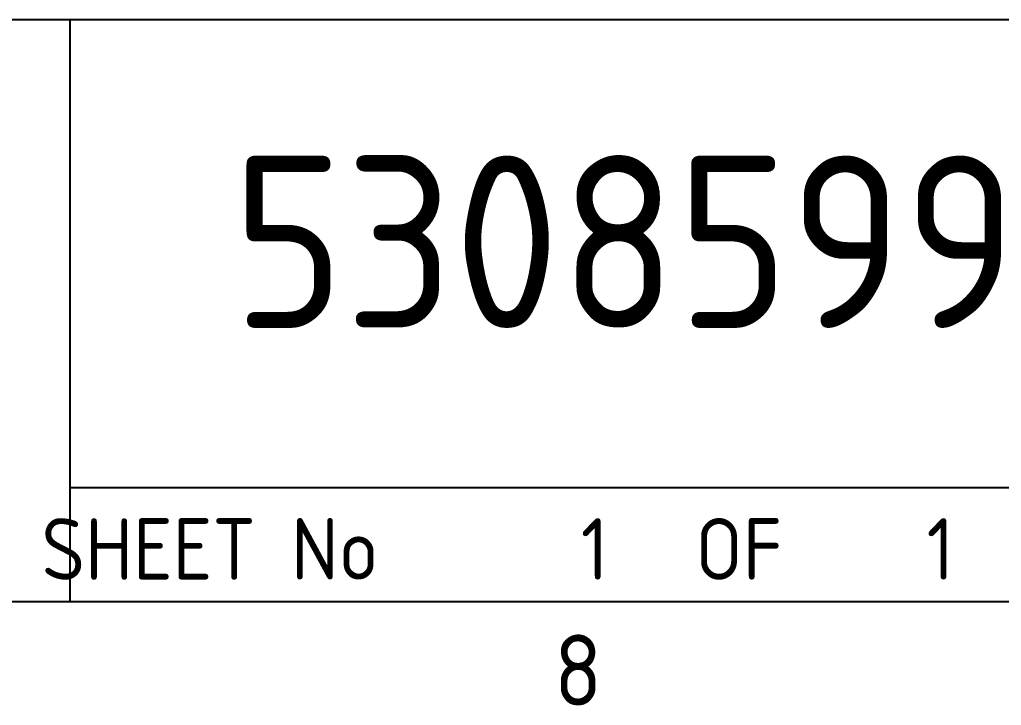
# Paper-space layout 'A3' of a CAD drawing. Header units: metres, sheet in millimetres. Extents: x -21 to 389, y -6 to 284.
# Drawn here: x 344.81 to 373.38, y -1.85 to 18.11 of the extents above; entities that cross this region are included whole.
import ezdxf
from ezdxf.enums import TextEntityAlignment as Align

# ---------------------------------------------------------------- set-up
doc = ezdxf.new("R2010")
doc.units = ezdxf.units.M
doc.layers.get('0').update_dxf_attribs({"color": 6})
doc.layers.add('Notes', color=7, linetype='Continuous')
doc.layers.add('SupportsUG_SP_EXT', color=7, linetype='Continuous')
doc.styles.add('iecISOCP', font='isocp.shx')
doc.styles.get("Standard").update_dxf_attribs({"font": 'arial.ttf'})

# ---------------------------------------------------------------- blocks, each defined once
blk = doc.blocks.new('A3_FRAME_TITLE')
at = {"layer": 'Notes', "color": 3}
for p, q in [((365.173, 18.106), (415.334, 18.106)), ((376.639, 18.106), (376.639, 1.163)), ((376.639, 4.491), (415.334, 4.491)), ((415.334, 1.163), (103.876, 1.163))]:
    blk.add_line(p, q, dxfattribs=at)
blk.add_attdef('DRAFT_NUM', (27.061, 14.799), '', height=2.064, rotation=90)
at = {"layer": 'Notes', "color": 7, "style": 'iecISOCP'}
blk.add_text('SHEET No         OF           SHEETS', height=1.79146, dxfattribs=at).set_placement((395.986, 2.7), align=Align.MIDDLE_CENTER)
blk.add_text('8', height=2.064, dxfattribs=at).set_placement((391.432, 0.207), align=Align.TOP_CENTER)
at = {"layer": 'Notes', "color": 7, "style": 'iecISOCP', "flags": 8}
blk.add_attdef('VERSION_NO', text='', height=1.8, rotation=90, dxfattribs=at).set_placement((102.126, 28.135), align=Align.MIDDLE_CENTER)
at = {"layer": 'Notes', "color": 7, "style": 'iecISOCP'}
for tag, p in [('IE_NUM', (193.416, 27.926)), ('CAP_NO', (193.608, 24.109)), ('scale', (226.876, 20.935)), ('GEN_WO', (151.511, 19.601)), ('HV_SWITCH', (193.57, 19.601)), ('OH_WO', (151.357, 15.747)), ('GIS_MAP_No', (193.416, 15.747)), ('DRAWN', (224.73, 14.747)), ('UG_WO', (151.511, 11.276)), ('UBD_REF', (193.57, 11.276)), ('DATE', (224.489, 8.978)), ('SUB_WO', (151.511, 7.114)), ('HV_OP_DIAG', (193.57, 7.114)), ('DESIGN', (255.121, 3.442)), ('CHD', (224.489, 2.882)), ('LGA', (193.57, 2.643))]:
    blk.add_attdef(tag, p, '', height=1.791, dxfattribs=at)
at = {"layer": 'Notes', "style": 'iecISOCP'}
for tag, p in [('T1', (315.054, 25.098)), ('T2', (315.054, 21.43)), ('T3', (315.054, 17.541)), ('T4', (315.017, 13.835)), ('T5', (315.017, 9.947)), ('T6', (315.017, 6.175))]:
    blk.add_attdef(tag, text='', height=2.508, dxfattribs=at).set_placement(p, align=Align.CENTER)
at = {"layer": 'Notes', "color": 4, "style": 'iecISOCP'}
blk.add_attdef('NUM', text='', height=5.016, dxfattribs=at).set_placement((392.792, 9.133), align=Align.CENTER)
at = {"layer": 'Notes', "color": 1, "style": 'iecISOCP'}
blk.add_attdef('REV', text='', height=3.583, dxfattribs=at).set_placement((411.87, 9.133), align=Align.CENTER)
at = {"layer": 'Notes', "color": 7, "style": 'iecISOCP'}
for tag, p in [('NS', (391.913, 2.7)), ('SHTS', (401.975, 2.7))]:
    blk.add_attdef(tag, text='', height=1.791, dxfattribs=at).set_placement(p, align=Align.MIDDLE)
at = {"layer": 'Notes', "style": 'iecISOCP'}
blk.add_attdef('ExportID', (14.329, -5.538), '', height=2, dxfattribs=at)
at = {"layer": 'Notes', "style": 'iecISOCP', "flags": 1}
for tag, p in [('ExportAreaOfInterest', (160.683, -14.825)), ('ExportUserName', (109.314, -15.232)), ('GIS_SUCCESS', (190.532, -15.153)), ('ProjectType', (15.087, -15.537)), ('ProjectNumber', (32.054, -15.536)), ('DrawingNumber', (51.043, -15.391)), ('ProjectDescription', (70.611, -15.536)), ('ExportDate', (94.668, -15.394)), ('DesignerCompanyName', (130.305, -15.394)), ('CAD_SUCCESS', (208.642, -15.537)), ('ExportCategories', (251.442, -15.495)), ('Comments', (237.689, -15.584))]:
    blk.add_attdef(tag, p, '', height=1, dxfattribs=at)
at = {"layer": 'Notes', "color": 7, "style": 'iecISOCP', "flags": 1}
blk.add_attdef('DEPOTCODE', (227.582, -15.489), '', height=1, dxfattribs=at)

psp = doc.layouts.new('A3')

# ---------------------------------------------------------------- block references
at = {"layer": 'SupportsUG_SP_EXT'}
ref = psp.add_blockref('A3_FRAME_TITLE', (-30.367, 0), dxfattribs=at)
ref.add_attrib('NUM', '5308599', dxfattribs={"layer": 'Notes', "color": 4, "height": 5.0161, "style": 'iecISOCP'}).set_placement((362.425, 9.133), align=Align.CENTER)
ref.add_attrib('NS', '1', dxfattribs={"layer": 'Notes', "color": 7, "height": 1.791, "style": 'iecISOCP'}).set_placement((361.546, 2.7), align=Align.MIDDLE)
ref.add_attrib('SHTS', '1', dxfattribs={"layer": 'Notes', "color": 7, "height": 1.791, "style": 'iecISOCP'}).set_placement((371.608, 2.7), align=Align.MIDDLE)

doc.saveas('drawing.dxf')
